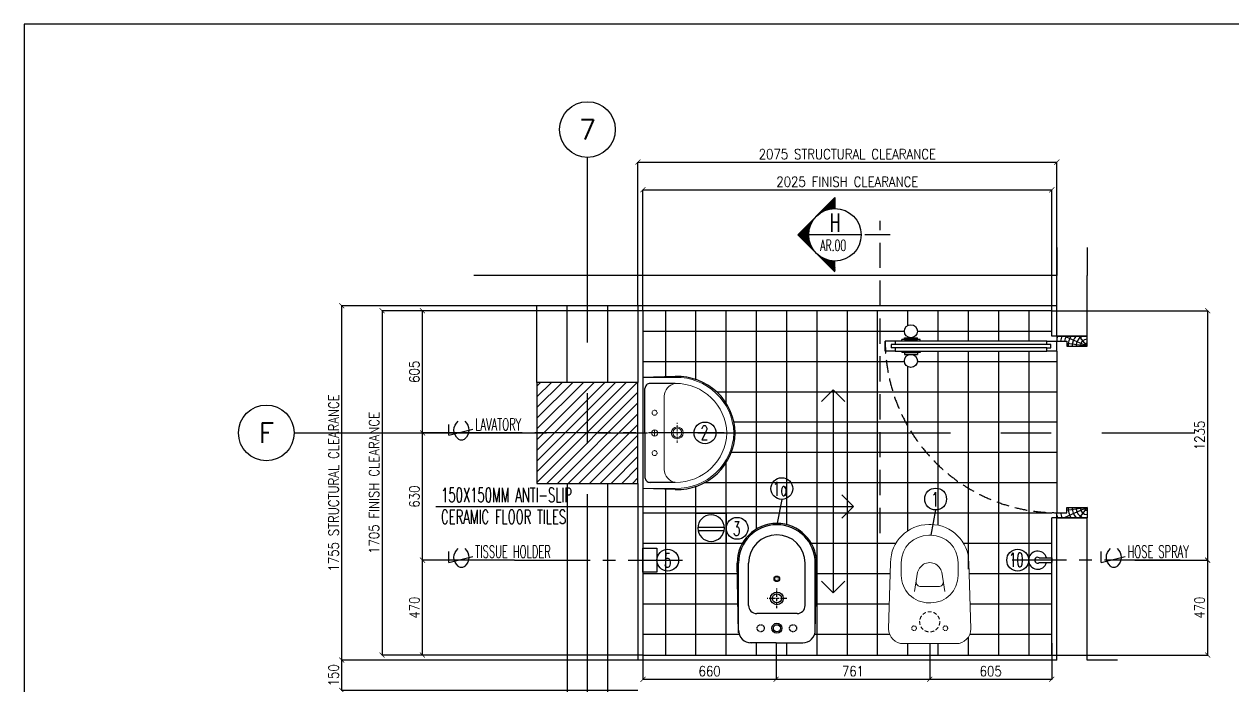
# Model space of a CAD drawing. Extents: x -233600 to -204723, y 166361 to 186286.
# Drawn here: x -233600 to -227618, y 183014 to 186286 of the extents above; entities that cross this region are included whole.
import ezdxf
from ezdxf.enums import TextEntityAlignment as Align

# ---------------------------------------------------------------- set-up
doc = ezdxf.new("R2010")
doc.units = 0
doc.header["$LTSCALE"] = 500
doc.header["$MEASUREMENT"] = 0
for name, pattern in [('CENTER2', [1.125, 0.75, -0.125, 0.125, -0.125]), ('CENTERX2', [4, 2.5, -0.5, 0.5, -0.5]), ('DASHED', [0.75, 0.5, -0.25]), ('HIDDEN', [0.375, 0.25, -0.125]), ('HIDDEN2', [0.1875, 0.125, -0.0625])]:
    doc.linetypes.add(name, pattern=pattern)
doc.layers.get('0').update_dxf_attribs({"linetype": 'CONTINUOUS'})
doc.layers.get('DEFPOINTS').update_dxf_attribs({"linetype": 'CONTINUOUS'})
for name, color, linetype in [('2', 2, 'CONTINUOUS'), ('ARCDIMR', 4, 'CONTINUOUS'), ('AX-CR', 2, 'CONTINUOUS'), ('AX-TXT', 2, 'CONTINUOUS'), ('AXES', 11, 'CENTERX2'), ('AXIS', 11, 'CENTER2'), ('COL', 5, 'CONTINUOUS'), ('DIM-NEW', 4, 'CONTINUOUS'), ('Dimout', 4, 'CONTINUOUS'), ('DOOR', 2, 'CONTINUOUS'), ('DW', 7, 'CONTINUOUS'), ('ELE', 3, 'CONTINUOUS'), ('ELEV-MARK', 6, 'CONTINUOUS'), ('FIX', 2, 'CONTINUOUS'), ('HAT', 8, 'CONTINUOUS'), ('JUMP', 2, 'CONTINUOUS'), ('Plaster', 7, 'CONTINUOUS'), ('TEXT1', 2, 'CONTINUOUS'), ('Tile', 5, 'CONTINUOUS'), ('TITLE', 1, 'CONTINUOUS'), ('TXT', 2, 'CONTINUOUS'), ('WALL', 6, 'CONTINUOUS'), ('WallPartition', 2, 'CONTINUOUS')]:
    doc.layers.add(name, color=color, linetype=linetype)
doc.styles.add('DIM', font='simplex.shx', dxfattribs={"width": 0.85})
doc.styles.add('ROMANS', font='romans.shx', dxfattribs={"width": 0.6})
doc.dimstyles.new('DIM1-25', dxfattribs={"dimscale": 25, "dimtxt": 2, "dimasz": 1, "dimexe": 0.03, "dimexo": 0.03, "dimgap": 0.6, "dimtad": 1, "dimdec": 0, "dimdsep": 46, "dimtxsty": 'DIM', "dimblk1": 'ARCHTICK', "dimblk2": 'ARCHTICK', "dimsah": 1, "dimcen": 0.09, "dimdle": 0.03, "dimclrd": 256, "dimclrt": 2, "dimadec": 0, "dimazin": 0, "dimtfac": 1, "dimtdec": 0, "dimtix": 1, "dimtmove": 1, "dimatfit": 3, "dimldrblk": 'ARCHTICK', "dimfxl": 0, "dimtvp": 2, "dimtolj": 1, "dimtzin": 0, "dimarcsym": 0})

# ---------------------------------------------------------------- blocks, each defined once
blk = doc.blocks.new('A0-BOX')
at = {"layer": 'TITLE'}
for p, q in [((0, 79.7), (0, 0)), ((113.3, 79.7), (0, 79.7))]:
    blk.add_line(p, q, dxfattribs=at)
blk = doc.blocks.new('_ARCHTICK')
at = {"color": 0, "linetype": 'ByBlock', "const_width": 0.15}
blk.add_lwpolyline([(-0.5, -0.5), (0.5, 0.5)], dxfattribs=at)
blk = doc.blocks.new('*D36')
at = {"layer": 'DEFPOINTS', "color": 0}
for p in [(-229875.5, 183222.4), (-229114.8, 183222.4), (-229114.8, 183041.9)]:
    blk.add_point(p, dxfattribs=at)
at = {"layer": 'Dimout', "color": 0, "lineweight": -2}
for p, q in [((-229875.5, 183221.6), (-229875.5, 183041.2)), ((-229114.8, 183221.6), (-229114.8, 183041.2))]:
    blk.add_line(p, q, dxfattribs=at)
at = {"layer": 'Dimout', "lineweight": -2}
blk.add_line((-229876.3, 183041.9), (-229114, 183041.9), dxfattribs=at)
at = {"layer": 'Dimout', "lineweight": -2, "xscale": 25, "yscale": 25, "zscale": 25, "rotation": 180}
blk.add_blockref('_ARCHTICK', (-229875.5, 183041.9), dxfattribs=at)
at = {"layer": 'Dimout', "lineweight": -2, "xscale": 25, "yscale": 25, "zscale": 25}
blk.add_blockref('_ARCHTICK', (-229114.8, 183041.9), dxfattribs=at)
at = {"layer": 'Dimout', "color": 2, "insert": (-229495.1, 183081.9), "char_height": 50, "attachment_point": 5, "style": 'DIM'}
blk.add_mtext('\\A1;761', dxfattribs=at)
blk = doc.blocks.new('*D31')
at = {"layer": 'DEFPOINTS', "color": 0}
for p in [(-228510.1, 185465.9), (-230535.1, 184867), (-228510.1, 184867)]:
    blk.add_point(p, dxfattribs=at)
at = {"layer": 'Dimout', "lineweight": -2}
blk.add_line((-230535.9, 185465.9), (-228509.4, 185465.9), dxfattribs=at)
at = {"layer": 'Dimout', "color": 0, "lineweight": -2}
for p, q in [((-230535.1, 184867.8), (-230535.1, 185466.6)), ((-228510.1, 184867.8), (-228510.1, 185466.6))]:
    blk.add_line(p, q, dxfattribs=at)
at = {"layer": 'Dimout', "lineweight": -2, "xscale": 25, "yscale": 25, "zscale": 25, "rotation": 180}
blk.add_blockref('_ARCHTICK', (-230535.1, 185465.9), dxfattribs=at)
at = {"layer": 'Dimout', "lineweight": -2, "xscale": 25, "yscale": 25, "zscale": 25}
blk.add_blockref('_ARCHTICK', (-228510.1, 185465.9), dxfattribs=at)
at = {"layer": 'Dimout', "color": 2, "insert": (-229522.6, 185505.9), "char_height": 50, "attachment_point": 5, "style": 'DIM'}
blk.add_mtext('\\A1;2025 FINISH CLEARANCE', dxfattribs=at)
blk = doc.blocks.new('*D30')
at = {"layer": 'DEFPOINTS', "color": 0}
for p in [(-228485.1, 185602.8), (-230560.1, 184892), (-228485.1, 184892)]:
    blk.add_point(p, dxfattribs=at)
at = {"layer": 'Dimout', "lineweight": -2}
blk.add_line((-230560.9, 185602.8), (-228484.4, 185602.8), dxfattribs=at)
at = {"layer": 'Dimout', "color": 0, "lineweight": -2}
for p, q in [((-230560.1, 184892.8), (-230560.1, 185603.6)), ((-228485.1, 184892.8), (-228485.1, 185603.6))]:
    blk.add_line(p, q, dxfattribs=at)
at = {"layer": 'Dimout', "lineweight": -2, "xscale": 25, "yscale": 25, "zscale": 25, "rotation": 180}
blk.add_blockref('_ARCHTICK', (-230560.1, 185602.8), dxfattribs=at)
at = {"layer": 'Dimout', "lineweight": -2, "xscale": 25, "yscale": 25, "zscale": 25}
blk.add_blockref('_ARCHTICK', (-228485.1, 185602.8), dxfattribs=at)
at = {"layer": 'Dimout', "color": 2, "insert": (-229522.6, 185642.8), "char_height": 50, "attachment_point": 5, "style": 'DIM'}
blk.add_mtext('\\A1;2075 STRUCTURAL CLEARANCE', dxfattribs=at)
blk = doc.blocks.new('*D47')
at = {"layer": 'DEFPOINTS', "color": 0}
for p in [(-231627.1, 184262), (-231222.5, 184262), (-231170.9, 183631.8)]:
    blk.add_point(p, dxfattribs=at)
at = {"layer": 'Dimout', "color": 0, "lineweight": -2}
for p, q in [((-231223.3, 184262), (-231627.8, 184262)), ((-231171.6, 183631.8), (-231627.8, 183631.8))]:
    blk.add_line(p, q, dxfattribs=at)
at = {"layer": 'Dimout', "lineweight": -2}
blk.add_line((-231627.1, 183631), (-231627.1, 184262.8), dxfattribs=at)
at = {"layer": 'Dimout', "lineweight": -2, "xscale": 25, "yscale": 25, "zscale": 25}
for p, rotation in [((-231627.1, 184262), 90), ((-231627.1, 183631.8), 270)]:
    blk.add_blockref('_ARCHTICK', p, dxfattribs=dict(at, rotation=rotation))
at = {"layer": 'Dimout', "color": 2, "insert": (-231667.1, 183946.9), "char_height": 50, "attachment_point": 5, "rotation": 90, "style": 'DIM'}
blk.add_mtext('\\A1;630', dxfattribs=at)
blk = doc.blocks.new('*D29')
at = {"layer": 'DEFPOINTS', "color": 0}
for p in [(-230535.1, 184867), (-231827, 183162), (-230535.1, 183162)]:
    blk.add_point(p, dxfattribs=at)
at = {"layer": 'Dimout', "color": 0, "lineweight": -2}
for p, q in [((-230535.9, 184867), (-231827.8, 184867)), ((-230535.9, 183162), (-231827.8, 183162))]:
    blk.add_line(p, q, dxfattribs=at)
at = {"layer": 'Dimout', "lineweight": -2}
blk.add_line((-231827, 184867.8), (-231827, 183161.3), dxfattribs=at)
at = {"layer": 'Dimout', "lineweight": -2, "xscale": 25, "yscale": 25, "zscale": 25}
for p, rotation in [((-231827, 184867), 90), ((-231827, 183162), 270)]:
    blk.add_blockref('_ARCHTICK', p, dxfattribs=dict(at, rotation=rotation))
at = {"layer": 'Dimout', "color": 2, "insert": (-231867, 184014.5), "char_height": 50, "attachment_point": 5, "rotation": 90, "style": 'DIM'}
blk.add_mtext('\\A1;1705 FINISH CLEARANCE', dxfattribs=at)
blk = doc.blocks.new('*D27')
at = {"layer": 'DEFPOINTS', "color": 0}
for p in [(-232027.2, 184892), (-230560.1, 184892), (-230560.1, 183137)]:
    blk.add_point(p, dxfattribs=at)
at = {"layer": 'Dimout', "color": 0, "lineweight": -2}
for p, q in [((-230560.9, 184892), (-232028, 184892)), ((-230560.9, 183137), (-232028, 183137))]:
    blk.add_line(p, q, dxfattribs=at)
at = {"layer": 'Dimout', "lineweight": -2}
blk.add_line((-232027.2, 183136.3), (-232027.2, 184892.8), dxfattribs=at)
at = {"layer": 'Dimout', "lineweight": -2, "xscale": 25, "yscale": 25, "zscale": 25}
for p, rotation in [((-232027.2, 184892), 90), ((-232027.2, 183137), 270)]:
    blk.add_blockref('_ARCHTICK', p, dxfattribs=dict(at, rotation=rotation))
at = {"layer": 'Dimout', "color": 2, "insert": (-232067.2, 184014.5), "char_height": 50, "attachment_point": 5, "rotation": 90, "style": 'DIM'}
blk.add_mtext('\\A1;1755 STRUCTURAL CLEARANCE', dxfattribs=at)
blk = doc.blocks.new('LAV1')
at = {"layer": 'FIX', "linetype": 'DASHED', "lineweight": 20, "ltscale": 0.05}
for p, q in [((-0.5, 170), (-0.5, 270)), ((-0.5, 170), (-0.5, 270)), ((49.5, 220), (-50.5, 220))]:
    blk.add_line(p, q, dxfattribs=at)
at = {"layer": 'FIX', "linetype": 'ByBlock', "ltscale": 0.3}
for p, q in [((-280, 210), (-275, 50)), ((-245, 210), (-245, 85)), ((245, 210), (245, 85)), ((280, 210), (275, 50)), ((0, 60), (-220.2, 60)), ((0, 60), (220.2, 60))]:
    blk.add_line(p, q, dxfattribs=at)
at = {"layer": 'FIX', "linetype": 'Continuous', "lineweight": 20}
for p, q in [((-275, 210), (-275, 50)), ((275, 210), (275, 50)), ((0, 155), (-181.4, 155)), ((0, 155), (181.4, 155)), ((0, 50), (-275, 50)), ((0, 50), (-252.5, 50)), ((0, 50), (252.5, 50)), ((0, 50), (275, 50))]:
    blk.add_line(p, q, dxfattribs=at)
at = {"layer": 'FIX', "lineweight": 20}
for p, q in [((0, 92), (0, 123)), ((15.6, 107.5), (-15.5, 107.5))]:
    blk.add_line(p, q, dxfattribs=at)
for centre, radius in [((-0.5, 220), 29.5), ((-0.5, 220), 22.5), ((0, 107.5), 15.5)]:
    blk.add_circle(centre, radius, dxfattribs=at)
at = {"layer": 'FIX', "linetype": 'HIDDEN', "lineweight": 20, "ltscale": 0.05}
for centre in [(-100, 107.5), (100, 107.5)]:
    blk.add_circle(centre, 12.4, dxfattribs=at)
at = {"layer": 'FIX', "linetype": 'ByBlock', "ltscale": 0.3}
for centre, radius, start, end in [((6.9, 220), 287, 91.37765, 182.00641), ((-6.9, 220), 287, 357.99359, 88.62235), ((-220.1, 84.9), 24.9, 179.70214, 269.94861), ((220.1, 84.9), 24.9, 270.05139, 0.29786)]:
    blk.add_arc(centre, radius, start, end, dxfattribs=at)
at = {"layer": 'FIX', "linetype": 'Continuous', "lineweight": 20}
for centre, radius, start, end in [((8.4, 216.7), 283.4, 91.6988, 181.35097), ((-8.4, 216.7), 283.4, 358.64903, 88.3012), ((7.6, 212.5), 252.7, 91.73281, 180.48842), ((-7.6, 212.5), 252.7, 359.51158, 88.26719), ((-179.2, 221.8), 66.9, 190.20056, 268.07863), ((179.2, 221.8), 66.9, 271.92137, 349.79944)]:
    blk.add_arc(centre, radius, start, end, dxfattribs=at)
blk = doc.blocks.new('COL50')
at = {"layer": 'COL'}
blk.add_lwpolyline([(-250, 250), (-250, -250), (250, -250), (250, 250)], close=True, dxfattribs=at)
blk = doc.blocks.new('*X24')
at = {"color": 0}
for p, q in [((49339.2, 132654.1), (49834.9, 133149.7)), ((49339.2, 132707.1), (49781.8, 133149.7)), ((49339.2, 132760.1), (49728.8, 133149.7)), ((49339.2, 132813.2), (49675.8, 133149.7)), ((49339.2, 132866.2), (49622.7, 133149.7)), ((49339.2, 132919.2), (49569.7, 133149.7)), ((49339.2, 132972.3), (49516.7, 133149.7)), ((49339.2, 133025.3), (49463.6, 133149.7)), ((49339.2, 133078.3), (49410.6, 133149.7)), ((49339.2, 133131.4), (49357.6, 133149.7)), ((49387.9, 132649.7), (49839.2, 133101)), ((49440.9, 132649.7), (49839.2, 133048)), ((49494, 132649.7), (49839.2, 132995)), ((49547, 132649.7), (49839.2, 132941.9)), ((49600, 132649.7), (49839.2, 132888.9)), ((49653.1, 132649.7), (49839.2, 132835.9)), ((49706.1, 132649.7), (49839.2, 132782.8)), ((49759.1, 132649.7), (49839.2, 132729.8)), ((49812.2, 132649.7), (49839.2, 132676.8))]:
    blk.add_line(p, q, dxfattribs=at)
blk = doc.blocks.new('SCNTR', base_point=(3632.66, 549.66))
for q in [(3633.89, 554.57), (3636.1, 543.44)]:
    blk.add_line((3631.12, 543.44), q)
for centre, radius, start, end in [((3630.8, 549.38), 1.99, 133.3084, 182.4789), ((3633.47, 547.5), 5.23, 39.4883, 140.5117), ((3630.8, 549.21), 1.99, 177.5211, 226.6916), ((3633.47, 551.09), 5.23, 219.4883, 320.5117)]:
    blk.add_arc(centre, radius, start, end)
blk = doc.blocks.new('*D44')
at = {"layer": 'DEFPOINTS', "color": 0}
for p in [(-231627.1, 183631.8), (-231170.9, 183631.8), (-230535.1, 183162)]:
    blk.add_point(p, dxfattribs=at)
at = {"layer": 'Dimout', "color": 0, "lineweight": -2}
for p, q in [((-231171.6, 183631.8), (-231627.8, 183631.8)), ((-230535.9, 183162), (-231627.8, 183162))]:
    blk.add_line(p, q, dxfattribs=at)
at = {"layer": 'Dimout', "lineweight": -2}
blk.add_line((-231627.1, 183161.3), (-231627.1, 183632.5), dxfattribs=at)
at = {"layer": 'Dimout', "lineweight": -2, "xscale": 25, "yscale": 25, "zscale": 25}
for p, rotation in [((-231627.1, 183631.8), 90), ((-231627.1, 183162), 270)]:
    blk.add_blockref('_ARCHTICK', p, dxfattribs=dict(at, rotation=rotation))
at = {"layer": 'Dimout', "color": 2, "insert": (-231667.1, 183396.9), "char_height": 50, "attachment_point": 5, "rotation": 90, "style": 'DIM'}
blk.add_mtext('\\A1;470', dxfattribs=at)
blk = doc.blocks.new('*D35')
at = {"layer": 'DEFPOINTS', "color": 0}
for p in [(-230535.1, 183222.4), (-229875.5, 183222.4), (-229875.5, 183041.9)]:
    blk.add_point(p, dxfattribs=at)
at = {"layer": 'Dimout', "color": 0, "lineweight": -2}
for p, q in [((-230535.1, 183221.6), (-230535.1, 183041.2)), ((-229875.5, 183221.6), (-229875.5, 183041.2))]:
    blk.add_line(p, q, dxfattribs=at)
at = {"layer": 'Dimout', "lineweight": -2}
blk.add_line((-230535.9, 183041.9), (-229874.8, 183041.9), dxfattribs=at)
at = {"layer": 'Dimout', "lineweight": -2, "xscale": 25, "yscale": 25, "zscale": 25, "rotation": 180}
blk.add_blockref('_ARCHTICK', (-230535.1, 183041.9), dxfattribs=at)
at = {"layer": 'Dimout', "lineweight": -2, "xscale": 25, "yscale": 25, "zscale": 25}
blk.add_blockref('_ARCHTICK', (-229875.5, 183041.9), dxfattribs=at)
at = {"layer": 'Dimout', "color": 2, "insert": (-230205.3, 183081.9), "char_height": 50, "attachment_point": 5, "style": 'DIM'}
blk.add_mtext('\\A1;660', dxfattribs=at)
blk = doc.blocks.new('BIDET1')
at = {"layer": 'FIX'}
for p, q in [((-88, 190), (-427.7, 190)), ((-210, 140), (-420, 140)), ((-25, -2.7), (-25, 128.1)), ((-170, 100), (-170, -100)), ((-616.7, 2.1), (-616.7, -2.7)), ((-352, 1.5), (-352, 1.5)), ((-350.1, 5.3), (-350.1, 5.3)), ((-348.2, 1.5), (-348.2, 1.5)), ((-346.3, 5.3), (-346.3, 5.3)), ((-344.4, 9.1), (-344.4, 9.1)), ((-344.4, 1.5), (-344.4, 1.5)), ((-342.4, 5.3), (-342.4, 5.3)), ((-340.5, 9.1), (-340.5, 9.1)), ((-340.5, 1.5), (-340.5, 1.5)), ((-338.6, 5.3), (-338.6, 5.3)), ((-336.7, 1.5), (-336.7, 1.5)), ((-334.8, 5.3), (-334.8, 5.3)), ((-332.9, 1.5), (-332.9, 1.5)), ((-616.7, -7.6), (-616.7, -2.7)), ((-350.1, -2.3), (-350.1, -2.3)), ((-348.2, -6.2), (-348.2, -6.2)), ((-346.3, -2.3), (-346.3, -2.3)), ((-346.3, -10), (-346.3, -10)), ((-344.4, -6.2), (-344.4, -6.2)), ((-342.4, -2.3), (-342.4, -2.3)), ((-342.4, -10), (-342.4, -10)), ((-340.5, -6.2), (-340.5, -6.2)), ((-338.6, -2.3), (-338.6, -2.3)), ((-338.6, -10), (-338.6, -10)), ((-336.7, -6.2), (-336.7, -6.2)), ((-334.8, -2.3), (-334.8, -2.3)), ((-332.9, -6.2), (-332.9, -6.2)), ((-331, -2.3), (-331, -2.3)), ((-25, -2.7), (-25, -133.6)), ((-210, -140), (-420, -140)), ((-88, -190), (-427.7, -190))]:
    blk.add_line(p, q, dxfattribs=at)
at = {"layer": 'FIX', "linetype": 'ByBlock', "ltscale": 0.3}
for p, q in [((-75, 190), (-420, 196.7)), ((-75, -190), (-420, -196.7))]:
    blk.add_line(p, q, dxfattribs=at)
at = {"layer": 'FIX', "linetype": 'DASHED', "ltscale": 0.05}
for p, q in [((-196.1, 0), (-293.9, 0)), ((-245, 48.9), (-245, -48.9))]:
    blk.add_line(p, q, dxfattribs=at)
at = {"layer": 'FIX', "linetype": 'HIDDEN', "ltscale": 0.05}
for centre in [(-97.5, 80), (-97.5, -80)]:
    blk.add_circle(centre, 17.5, dxfattribs=at)
at = {"layer": 'FIX'}
for centre, radius in [((-342, 0), 13.8), ((-342, 0), 11), ((-245, 0), 31.7), ((-245, 0), 22.5), ((-97.5, 0), 24.5), ((-97.5, 0), 17.5)]:
    blk.add_circle(centre, radius, dxfattribs=at)
at = {"layer": 'FIX', "linetype": 'ByBlock', "ltscale": 0.3}
blk.add_arc((-420, 0), 196.7, 90, 270, dxfattribs=at)
at = {"layer": 'FIX'}
for centre, radius, start, end in [((-420, 0), 190, 90, 270), ((-87.1, 127.9), 62.1, 0.14634, 90.8397), ((-420, 0), 140, 90, 270), ((-210, 100), 40, 0, 90), ((-210, -100), 40, 270, 0), ((-87.1, -127.9), 62.1, 269.1603, 359.85366)]:
    blk.add_arc(centre, radius, start, end, dxfattribs=at)
blk = doc.blocks.new('*D26')
at = {"layer": 'DEFPOINTS', "color": 0}
for p in [(-232027.2, 183137), (-230560.1, 183137), (-230560.1, 182987)]:
    blk.add_point(p, dxfattribs=at)
at = {"layer": 'Dimout', "color": 0, "lineweight": -2}
for p, q in [((-230560.9, 183137), (-232028, 183137)), ((-230560.9, 182987), (-232028, 182987))]:
    blk.add_line(p, q, dxfattribs=at)
at = {"layer": 'Dimout', "lineweight": -2}
blk.add_line((-232027.2, 182986.3), (-232027.2, 183137.8), dxfattribs=at)
at = {"layer": 'Dimout', "lineweight": -2, "xscale": 25, "yscale": 25, "zscale": 25}
for p, rotation in [((-232027.2, 183137), 90), ((-232027.2, 182987), 270)]:
    blk.add_blockref('_ARCHTICK', p, dxfattribs=dict(at, rotation=rotation))
at = {"layer": 'Dimout', "color": 2, "insert": (-232067.2, 183062), "char_height": 50, "attachment_point": 5, "rotation": 90, "style": 'DIM'}
blk.add_mtext('\\A1;150', dxfattribs=at)
blk = doc.blocks.new('A$C67076F16')
at = {"layer": 'DIM-NEW'}
for p, q in [((0.0127, 0.0913), (0.1876, 0.0913)), ((0.0138, 0.1136), (0.1863, 0.1136))]:
    blk.add_line(p, q, dxfattribs=at)
at = {"layer": 'DW'}
blk.add_lwpolyline([(0, 0.2), (0, 0), (0.2, 0), (0.2, 0.2)], close=True, dxfattribs=at)
at = {"layer": 'FIX', "color": 2}
blk.add_circle((0.1, 0.0983), 0.0876, dxfattribs=at)
blk = doc.blocks.new('*X7')
at = {"color": 0}
for p, q in [((14608, 7877), (14819, 8088)), ((14625, 7890), (14821, 8086)), ((14637, 7899), (14823, 8084)), ((14647, 7905), (14825, 8082)), ((14656, 7910), (14826, 8081)), ((14664, 7915), (14828, 8079)), ((14671, 7919), (14830, 8077)), ((14678, 7922), (14832, 8075)), ((14685, 7925), (14833, 8073)), ((14691, 7928), (14835, 8072)), ((14697, 7930), (14837, 8070)), ((14703, 7933), (14839, 8068)), ((14709, 7935), (14841, 8066)), ((14714, 7937), (14842, 8065)), ((14719, 7938), (14844, 8063)), ((14725, 7940), (14846, 8061)), ((14730, 7941), (14848, 8059)), ((14734, 7943), (14849, 8058)), ((14739, 7944), (14851, 8056)), ((14744, 7945), (14853, 8054)), ((14749, 7946), (14855, 8052)), ((14753, 7947), (14856, 8051)), ((14757, 7948), (14858, 8049)), ((14762, 7949), (14860, 8047)), ((14766, 7950), (14862, 8045)), ((14770, 7950), (14863, 8043)), ((14774, 7951), (14865, 8042)), ((14778, 7951), (14867, 8040)), ((14782, 7952), (14869, 8038)), ((14786, 7952), (14871, 8036)), ((14790, 7953), (14872, 8035)), ((14794, 7953), (14874, 8033)), ((14798, 7953), (14876, 8031)), ((14802, 7953), (14878, 8029)), ((14805, 7954), (14879, 8028)), ((14809, 7954), (14881, 8026)), ((14813, 7954), (14883, 8024)), ((14816, 7954), (14885, 8022)), ((14820, 7954), (14886, 8020)), ((14823, 7954), (14888, 8019)), ((14827, 7954), (14890, 8017)), ((14830, 7954), (14892, 8015)), ((14834, 7953), (14894, 8013)), ((14837, 7953), (14895, 8012)), ((14840, 7953), (14897, 8010)), ((14844, 7953), (14899, 8008)), ((14847, 7953), (14901, 8006)), ((14850, 7952), (14902, 8005)), ((14853, 7952), (14904, 8003)), ((14856, 7952), (14906, 8001)), ((14860, 7951), (14908, 7999)), ((14863, 7951), (14909, 7997)), ((14866, 7950), (14911, 7996)), ((14869, 7950), (14913, 7994)), ((14872, 7949), (14915, 7992)), ((14875, 7949), (14917, 7990)), ((14878, 7948), (14918, 7989)), ((14881, 7948), (14920, 7987)), ((14884, 7947), (14922, 7985)), ((14887, 7947), (14924, 7983)), ((14890, 7946), (14925, 7982)), ((14893, 7945), (14927, 7980)), ((14895, 7945), (14929, 7978)), ((14898, 7944), (14931, 7976)), ((14901, 7943), (14932, 7974)), ((14904, 7942), (14934, 7973)), ((14907, 7942), (14936, 7971)), ((14909, 7941), (14938, 7969)), ((14912, 7940), (14939, 7967)), ((14915, 7939), (14941, 7966)), ((14917, 7938), (14943, 7964)), ((14920, 7937), (14945, 7962)), ((14923, 7937), (14947, 7960)), ((14925, 7936), (14948, 7959)), ((14928, 7935), (14950, 7957)), ((14931, 7934), (14952, 7955)), ((14933, 7933), (14954, 7953)), ((14936, 7932), (14955, 7952)), ((14938, 7931), (14957, 7950)), ((14941, 7930), (14959, 7948)), ((14943, 7929), (14961, 7946)), ((14946, 7928), (14962, 7944)), ((14948, 7927), (14964, 7943)), ((14951, 7926), (14966, 7941)), ((14953, 7925), (14968, 7939)), ((14956, 7923), (14970, 7937)), ((14958, 7922), (14971, 7936)), ((14960, 7921), (14973, 7934)), ((14963, 7920), (14975, 7932)), ((14965, 7919), (14977, 7930)), ((14967, 7918), (14978, 7929)), ((14970, 7916), (14980, 7927)), ((14360, 7629), (14571, 7839)), ((14364, 7629), (14557, 7822)), ((14368, 7629), (14549, 7810)), ((14371, 7629), (14542, 7800)), ((14375, 7629), (14537, 7791)), ((14378, 7629), (14533, 7783)), ((14972, 7915), (14982, 7925)), ((14974, 7914), (14984, 7923)), ((14977, 7913), (14985, 7921)), ((14979, 7911), (14987, 7920)), ((14981, 7910), (14989, 7918)), ((14983, 7909), (14991, 7916)), ((14986, 7908), (14993, 7914)), ((14988, 7906), (14994, 7913)), ((14990, 7905), (14996, 7911)), ((14992, 7903), (14998, 7909)), ((14994, 7902), (15000, 7907)), ((14997, 7901), (15001, 7906)), ((14999, 7899), (15003, 7904)), ((15001, 7898), (15005, 7902)), ((15003, 7896), (15007, 7900)), ((15005, 7895), (15008, 7898)), ((15007, 7894), (15010, 7897)), ((15009, 7892), (15012, 7895)), ((15011, 7891), (15014, 7893)), ((15013, 7889), (15016, 7891)), ((15015, 7888), (15017, 7890)), ((15017, 7886), (15019, 7888)), ((15019, 7884), (15021, 7886)), ((15021, 7883), (15023, 7884)), ((15023, 7881), (15024, 7883)), ((15025, 7880), (15026, 7881)), ((15027, 7878), (15028, 7879)), ((15029, 7877), (15030, 7877)), ((15031, 7875), (15031, 7875)), ((15033, 7873), (15033, 7874)), ((15035, 7872), (15035, 7872)), ((15036, 7870), (15037, 7870)), ((15038, 7868), (15038, 7868)), ((15040, 7867), (15040, 7867)), ((15042, 7865), (15042, 7865)), ((15044, 7863), (15044, 7863)), ((15046, 7861), (15046, 7861)), ((15047, 7860), (15047, 7860)), ((15051, 7856), (15051, 7856)), ((15053, 7854), (15053, 7854)), ((15054, 7852), (15054, 7853)), ((15056, 7851), (15056, 7851)), ((15058, 7849), (15058, 7849)), ((15059, 7847), (15060, 7847)), ((15061, 7845), (15061, 7845)), ((15063, 7843), (15063, 7844)), ((15064, 7841), (15065, 7842)), ((15066, 7839), (15067, 7840)), ((15068, 7837), (15069, 7838)), ((15069, 7836), (15070, 7837)), ((15071, 7834), (15072, 7835)), ((15072, 7832), (15074, 7833)), ((15074, 7830), (15076, 7831)), ((15076, 7828), (15077, 7830)), ((15077, 7826), (15079, 7828)), ((15079, 7824), (15081, 7826)), ((15080, 7822), (15083, 7824)), ((15082, 7820), (15084, 7822)), ((15083, 7818), (15086, 7821)), ((15085, 7815), (15088, 7819)), ((15086, 7813), (15090, 7817)), ((15087, 7811), (15092, 7815)), ((15089, 7809), (15093, 7814)), ((15090, 7807), (15095, 7812)), ((15092, 7805), (15097, 7810)), ((15093, 7803), (15099, 7808)), ((15094, 7801), (15100, 7807)), ((15096, 7798), (15102, 7805)), ((15097, 7796), (15104, 7803)), ((15098, 7794), (15106, 7801)), ((15100, 7792), (15107, 7799)), ((15101, 7790), (15109, 7798)), ((15102, 7787), (15111, 7796)), ((15104, 7785), (15113, 7794)), ((15105, 7783), (15115, 7792)), ((15106, 7780), (15116, 7791)), ((15107, 7778), (15118, 7789)), ((15108, 7776), (15120, 7787)), ((15110, 7773), (15122, 7785)), ((15111, 7771), (15123, 7784)), ((15112, 7769), (15125, 7782)), ((15113, 7766), (15127, 7780)), ((15114, 7764), (15129, 7778)), ((15115, 7761), (15130, 7777)), ((14382, 7629), (14529, 7776)), ((14385, 7629), (14525, 7769)), ((14389, 7629), (14522, 7762)), ((14392, 7629), (14519, 7756)), ((14396, 7629), (14517, 7750)), ((14399, 7629), (14515, 7744)), ((14403, 7629), (14513, 7739)), ((14406, 7629), (14511, 7733)), ((14410, 7629), (14509, 7728)), ((14413, 7629), (14507, 7723)), ((14417, 7629), (14506, 7718)), ((14421, 7629), (14505, 7713)), ((14424, 7629), (14503, 7708)), ((14428, 7629), (14502, 7703)), ((14431, 7629), (14501, 7699)), ((14435, 7629), (14500, 7694)), ((14438, 7629), (14499, 7690)), ((14442, 7629), (14499, 7686)), ((14445, 7629), (14498, 7681)), ((14449, 7629), (14497, 7677)), ((14452, 7629), (14497, 7673)), ((14456, 7629), (14496, 7669)), ((14459, 7629), (14496, 7665)), ((14463, 7629), (14495, 7661)), ((14466, 7629), (14495, 7657)), ((14470, 7629), (14494, 7653)), ((14474, 7629), (14494, 7649)), ((14477, 7629), (14494, 7646)), ((14481, 7629), (14494, 7642)), ((14484, 7629), (14494, 7638)), ((14488, 7629), (14494, 7635)), ((14491, 7629), (14494, 7631)), ((15116, 7759), (15132, 7775)), ((15117, 7756), (15134, 7773)), ((15118, 7754), (15136, 7771)), ((15119, 7751), (15137, 7769)), ((15121, 7749), (15139, 7768)), ((15122, 7746), (15141, 7766)), ((15122, 7744), (15143, 7764)), ((15123, 7741), (15145, 7762)), ((15124, 7739), (15146, 7761)), ((15125, 7736), (15148, 7759)), ((15126, 7733), (15150, 7757)), ((15127, 7731), (15152, 7755)), ((15128, 7728), (15153, 7754)), ((15129, 7725), (15155, 7752)), ((15130, 7723), (15157, 7750)), ((15130, 7720), (15159, 7748)), ((15131, 7717), (15160, 7746)), ((15132, 7714), (15162, 7745)), ((15133, 7712), (15164, 7743)), ((15133, 7709), (15166, 7741)), ((15134, 7706), (15168, 7739)), ((15135, 7703), (15169, 7738)), ((15136, 7700), (15171, 7736)), ((15136, 7697), (15173, 7734)), ((15137, 7695), (15175, 7732)), ((15137, 7692), (15176, 7731)), ((15138, 7689), (15178, 7729)), ((15139, 7686), (15180, 7727)), ((15139, 7683), (15182, 7725)), ((15140, 7680), (15183, 7723)), ((15140, 7676), (15185, 7722)), ((15140, 7673), (15187, 7720)), ((15141, 7670), (15189, 7718)), ((15141, 7667), (15191, 7716)), ((15142, 7664), (15192, 7715)), ((15142, 7661), (15194, 7713)), ((15142, 7658), (15196, 7711)), ((15143, 7654), (15198, 7709)), ((15143, 7651), (15199, 7708)), ((15143, 7648), (15201, 7706)), ((15143, 7644), (15203, 7704)), ((15143, 7641), (15205, 7702)), ((15143, 7637), (15206, 7700)), ((15143, 7634), (15208, 7699)), ((15144, 7631), (15210, 7697)), ((15145, 7629), (15212, 7695)), ((15149, 7629), (15214, 7693)), ((15152, 7629), (15215, 7692)), ((15156, 7629), (15217, 7690)), ((15159, 7629), (15219, 7688)), ((15163, 7629), (15221, 7686)), ((15167, 7629), (15222, 7685)), ((15170, 7629), (15224, 7683)), ((15174, 7629), (15226, 7681)), ((15177, 7629), (15228, 7679)), ((15181, 7629), (15229, 7678)), ((15184, 7629), (15231, 7676)), ((15188, 7629), (15233, 7674)), ((15191, 7629), (15235, 7672)), ((15195, 7629), (15236, 7670)), ((15198, 7629), (15238, 7669)), ((15202, 7629), (15240, 7667)), ((15205, 7629), (15242, 7665)), ((15209, 7629), (15244, 7663)), ((15212, 7629), (15245, 7662)), ((15216, 7629), (15247, 7660)), ((15220, 7629), (15249, 7658)), ((15223, 7629), (15251, 7656)), ((15227, 7629), (15252, 7655)), ((15230, 7629), (15254, 7653)), ((15234, 7629), (15256, 7651)), ((15237, 7629), (15258, 7649)), ((15241, 7629), (15259, 7647)), ((15244, 7629), (15261, 7646)), ((15248, 7629), (15263, 7644)), ((15251, 7629), (15265, 7642)), ((15255, 7629), (15267, 7640)), ((15258, 7629), (15268, 7639)), ((15262, 7629), (15270, 7637)), ((15266, 7629), (15272, 7635)), ((15269, 7629), (15274, 7633)), ((15273, 7629), (15275, 7632)), ((15276, 7629), (15277, 7630))]:
    blk.add_line(p, q, dxfattribs=at)
blk = doc.blocks.new('*D45')
at = {"layer": 'DEFPOINTS', "color": 0}
for p in [(-231627.1, 184867), (-231060.1, 184867), (-231197.5, 184262)]:
    blk.add_point(p, dxfattribs=at)
at = {"layer": 'Dimout', "color": 0, "lineweight": -2}
for p, q in [((-231060.9, 184867), (-231627.8, 184867)), ((-231198.3, 184262), (-231627.8, 184262))]:
    blk.add_line(p, q, dxfattribs=at)
at = {"layer": 'Dimout', "lineweight": -2}
blk.add_line((-231627.1, 184261.3), (-231627.1, 184867.8), dxfattribs=at)
at = {"layer": 'Dimout', "lineweight": -2, "xscale": 25, "yscale": 25, "zscale": 25}
for p, rotation in [((-231627.1, 184867), 90), ((-231627.1, 184262), 270)]:
    blk.add_blockref('_ARCHTICK', p, dxfattribs=dict(at, rotation=rotation))
at = {"layer": 'Dimout', "color": 2, "insert": (-231667.1, 184564.5), "char_height": 50, "attachment_point": 5, "rotation": 90, "style": 'DIM'}
blk.add_mtext('\\A1;605', dxfattribs=at)
blk = doc.blocks.new('AXU')
at = {"layer": 'AX-CR'}
blk.add_circle((0, 350), 350, dxfattribs=at)
at = {"layer": 'AX-TXT', "style": 'ROMANS'}
blk.add_attdef('AX', text='', height=250, dxfattribs=at).set_placement((0, 350), align=Align.MIDDLE)
blk = doc.blocks.new('*D39')
at = {"layer": 'DEFPOINTS', "color": 0}
for p in [(-228510.1, 184867), (-227738, 184867), (-228099.1, 183631.8)]:
    blk.add_point(p, dxfattribs=at)
at = {"layer": 'Dimout', "color": 0, "lineweight": -2}
for p, q in [((-228509.4, 184867), (-227737.2, 184867)), ((-228098.3, 183631.8), (-227737.2, 183631.8))]:
    blk.add_line(p, q, dxfattribs=at)
at = {"layer": 'Dimout', "lineweight": -2}
blk.add_line((-227738, 183631), (-227738, 184867.8), dxfattribs=at)
at = {"layer": 'Dimout', "lineweight": -2, "xscale": 25, "yscale": 25, "zscale": 25}
for p, rotation in [((-227738, 184867), 90), ((-227738, 183631.8), 270)]:
    blk.add_blockref('_ARCHTICK', p, dxfattribs=dict(at, rotation=rotation))
at = {"layer": 'Dimout', "color": 2, "insert": (-227778, 184249.4), "char_height": 50, "attachment_point": 5, "rotation": 90, "style": 'DIM'}
blk.add_mtext('\\A1;1235', dxfattribs=at)
blk = doc.blocks.new('DOOR90')
at = {"layer": 'DOOR', "color": 0, "linetype": 'ByBlock'}
for p, q in [((-150, 0), (-150, -25)), ((-150, 0), (0, 0)), ((0, -50), (0, 0)), ((-1000, -25), (-1000, -75)), ((-1000, -75), (-1000, -25)), ((-950, -25), (-1000, -25)), ((-970, -42), (-970, -58)), ((-950, -42), (-970, -42)), ((-950, -58), (-970, -58)), ((-950, -25), (-950, -42)), ((-950, -58), (-950, -75)), ((-917.6, -25), (-917.6, -17.8)), ((-827.6, -17.8), (-917.6, -17.8)), ((-905, -17.8), (-905, -8.8)), ((-905, -8.8), (-840.2, -8.8)), ((-905, -17.8), (-840.2, -17.8)), ((-840.2, -17.8), (-840.2, -8.8)), ((-827.6, -25), (-827.6, -17.8)), ((-200, -42), (-200, -25)), ((-200, -25), (-150, -25)), ((-180, -42), (-200, -42)), ((-200, -75), (-200, -58)), ((-200, -58), (-180, -58)), ((-180, -58), (-180, -42)), ((-150, -75), (-150, -25)), ((-150, -25), (-100, -25)), ((-100, -25), (-100, -50)), ((-100, -50), (0, -50)), ((-950, -75), (-1000, -75)), ((-917.6, -75), (-917.6, -82.2)), ((-827.6, -82.2), (-917.6, -82.2)), ((-905, -82.2), (-905, -91.2)), ((-905, -82.2), (-840.2, -82.2)), ((-905, -91.2), (-840.2, -91.2)), ((-840.2, -82.2), (-840.2, -91.2)), ((-827.6, -75), (-827.6, -82.2)), ((-150, -75), (-200, -75)), ((-150, -900), (-150, -875)), ((-150, -875), (-100, -875)), ((-100, -850), (0, -850)), ((-100, -875), (-100, -850)), ((0, -850), (0, -900)), ((0, -900), (-150, -900)), ((-150, -900), (0, -900))]:
    blk.add_line(p, q, dxfattribs=at)
at = {"layer": 'DOOR', "color": 9, "linetype": 'ByBlock'}
for p, q in [((0, -50), (-113.7, 0)), ((0, -50), (-40.1, 0)), ((0, -50), (-100, -36.6)), ((0, -850), (-113.7, -900)), ((0, -850), (-100, -863.4)), ((0, -850), (-40.1, -900))]:
    blk.add_line(p, q, dxfattribs=at)
at = {"layer": 'DOOR', "linetype": 'ByBlock'}
for p, q in [((-200, -25), (-950, -25)), ((-200, -42), (-950, -42)), ((-200, -58), (-950, -58)), ((-950, -75), (-200, -75))]:
    blk.add_line(p, q, dxfattribs=at)
at = {"layer": 'DOOR', "color": 0, "linetype": 'ByBlock'}
for centre in [(-872.6, 23.5), (-872.6, -123.5)]:
    blk.add_circle(centre, 32.4, dxfattribs=at)
at = {"layer": 'DOOR', "color": 9, "linetype": 'ByBlock'}
for centre, radius, start, end in [((0, -50), 154.4, 161.10529, 166.28577), ((0, -50), 134.4, 158.15985, 169.28002), ((0, -50), 94.4, 148.01819, 180), ((0, -50), 74.4, 137.77643, 180), ((0, -50), 114.4, 154.08384, 167.37743), ((0, -50), 54.4, 113.20738, 180), ((0, -50), 34.4, 90, 180), ((0, -50), 14.4, 90, 180), ((0, -850), 154.4, 193.71423, 198.89471), ((0, -850), 134.4, 190.71998, 201.84015), ((0, -850), 94.4, 180, 211.98181), ((0, -850), 74.4, 180, 222.22357), ((0, -850), 54.4, 180, 246.79262), ((0, -850), 34.4, 180, 270), ((0, -850), 14.4, 180, 270)]:
    blk.add_arc(centre, radius, start, end, dxfattribs=at)
at = {"layer": 'DOOR', "linetype": 'HIDDEN', "ltscale": 0.5}
blk.add_arc((-150, -25), 850, 180, 270, dxfattribs=at)
blk = doc.blocks.new('*D38')
at = {"layer": 'DEFPOINTS', "color": 0}
for p in [(-228099.1, 183631.8), (-227738, 183631.8), (-228510.1, 183162)]:
    blk.add_point(p, dxfattribs=at)
at = {"layer": 'Dimout', "color": 0, "lineweight": -2}
for p, q in [((-228098.3, 183631.8), (-227737.2, 183631.8)), ((-228509.4, 183162), (-227737.2, 183162))]:
    blk.add_line(p, q, dxfattribs=at)
at = {"layer": 'Dimout', "lineweight": -2}
blk.add_line((-227738, 183161.3), (-227738, 183632.5), dxfattribs=at)
at = {"layer": 'Dimout', "lineweight": -2, "xscale": 25, "yscale": 25, "zscale": 25}
for p, rotation in [((-227738, 183631.8), 90), ((-227738, 183162), 270)]:
    blk.add_blockref('_ARCHTICK', p, dxfattribs=dict(at, rotation=rotation))
at = {"layer": 'Dimout', "color": 2, "insert": (-227778, 183396.9), "char_height": 50, "attachment_point": 5, "rotation": 90, "style": 'DIM'}
blk.add_mtext('\\A1;470', dxfattribs=at)
blk = doc.blocks.new('A$C785E76E1')
at = {"layer": 'JUMP'}
for p, q in [((0.033, 0.0529), (0.033, 0.1149)), ((0.057, 0.0529), (0.057, 0.1149))]:
    blk.add_line(p, q, dxfattribs=at)
for radius, start, end in [(0.045, 105.47818, 74.52182), (0.0144, 146.44269, 33.55731)]:
    blk.add_arc((0.045, 0.045), radius, start, end, dxfattribs=at)
blk = doc.blocks.new('*D37')
at = {"layer": 'DEFPOINTS', "color": 0}
for p in [(-229114.8, 183222.4), (-228510.1, 183222.4), (-228510.1, 183041.9)]:
    blk.add_point(p, dxfattribs=at)
at = {"layer": 'Dimout', "color": 0, "lineweight": -2}
for p, q in [((-229114.8, 183221.6), (-229114.8, 183041.2)), ((-228510.1, 183221.6), (-228510.1, 183041.2))]:
    blk.add_line(p, q, dxfattribs=at)
at = {"layer": 'Dimout', "lineweight": -2}
blk.add_line((-229115.5, 183041.9), (-228509.4, 183041.9), dxfattribs=at)
at = {"layer": 'Dimout', "lineweight": -2, "xscale": 25, "yscale": 25, "zscale": 25, "rotation": 180}
blk.add_blockref('_ARCHTICK', (-229114.8, 183041.9), dxfattribs=at)
at = {"layer": 'Dimout', "lineweight": -2, "xscale": 25, "yscale": 25, "zscale": 25}
blk.add_blockref('_ARCHTICK', (-228510.1, 183041.9), dxfattribs=at)
at = {"layer": 'Dimout', "color": 2, "insert": (-228812.5, 183081.9), "char_height": 50, "attachment_point": 5, "style": 'DIM'}
blk.add_mtext('\\A1;605', dxfattribs=at)
blk = doc.blocks.new('WC1')
at = {"layer": 'FIX', "lineweight": 20}
for p, q in [((-210, 203.8), (-538, 193.8)), ((-475, 140.8), (-538, 140.8)), ((-394.8, 75.7), (-490.4, 60.1)), ((-727, 4.8), (-727, -4.8)), ((-674, 4.8), (-674, -4.8)), ((-533.7, 24.2), (-539.5, 0)), ((-539.5, 0), (-533.7, -24.2)), ((-339, 4.8), (-339, -4.8)), ((-490.4, -60.1), (-394.8, -75.7)), ((-538, -140.8), (-475, -140.8)), ((-538, -193.8), (-210, -203.8))]:
    blk.add_line(p, q, dxfattribs=at)
at = {"layer": 'FIX', "linetype": 'Continuous', "lineweight": 20}
blk.add_line((-420.1, -47.3), (-420.4, 44.6), dxfattribs=at)
at = {"layer": 'FIX', "lineweight": 20}
blk.add_lwpolyline([(-213.2, -203.8), (-210, -203.8, 0.414214), (-137, -130.8), (-137, 0), (-137, 130.8, 0.414214), (-210, 203.8)], format="xyb", dxfattribs=at)
at = {"layer": 'FIX', "linetype": 'HIDDEN', "lineweight": 20, "ltscale": 0.05}
for centre in [(-213.2, 77.5), (-213.2, -77.5)]:
    blk.add_circle(centre, 11.6, dxfattribs=at)
at = {"layer": 'FIX', "linetype": 'HIDDEN2', "lineweight": 20, "ltscale": 0.3}
blk.add_circle((-245, 0), 49.8, dxfattribs=at)
at = {"layer": 'FIX', "lineweight": 20}
for centre, radius, start, end in [((-538, 4.8), 189, 90, 180), ((-538, 4.8), 136, 90, 180), ((-475, 4.8), 136, 360, 90), ((-464.4, -17.6), 82, 108.49595, 128.92417), ((-473, -6.9), 68.2, 128.92417, 152.84682), ((-538, -4.8), 189, 180, 270), ((-538, -4.8), 136, 180, 270), ((-473, 6.9), 68.2, 207.15318, 231.07583), ((-464.4, 17.6), 82, 231.07583, 251.50405), ((-475, -4.8), 136, 270, 0)]:
    blk.add_arc(centre, radius, start, end, dxfattribs=at)
at = {"layer": 'FIX', "linetype": 'Continuous', "lineweight": 20}
for centre, start, end in [((-442.7, 45.5), 357.66621, 91.61215), ((-442.4, -45.6), 268.38785, 2.33379)]:
    blk.add_arc(centre, 22.3, start, end, dxfattribs=at)

msp = doc.modelspace()

# ---------------------------------------------------------------- linework, layer by layer
for p, q in [((-228485.1, 184742), (-228510.1, 184742)), ((-228485.1, 183842), (-228510.1, 183842))]:
    msp.add_line(p, q)
at = {"layer": '2'}
msp.add_lwpolyline([(-230535.1, 183691.8), (-230466.2, 183691.8), (-230466.2, 183571.8), (-230535.1, 183571.8)], close=True, dxfattribs=at)
at = {"layer": 'AXES'}
for p, q in [((-230810.1, 178709.1), (-230810.1, 185626.4)), ((-232262.6, 184262), (-227801, 184262))]:
    msp.add_line(p, q, dxfattribs=at)
at = {"layer": 'AXIS'}
for p, q in [((-230132.8, 184262), (-231502.7, 184262)), ((-231170.9, 183631.8), (-230338.7, 183631.8)), ((-227874.4, 183631.8), (-228706.6, 183631.8))]:
    msp.add_line(p, q, dxfattribs=at)
at = {"layer": 'ELE'}
for p, q in [((-229592.8, 184476.1), (-229592.8, 183470.2)), ((-231561.4, 183897.7), (-229492.7, 183897.7))]:
    msp.add_line(p, q, dxfattribs=at)
at = {"layer": 'ELEV-MARK', "color": 6}
for p, q in [((-229584.3, 185427.1), (-229768.1, 185243.2)), ((-229584.3, 185427.1), (-229584.3, 185373.2)), ((-229584.3, 185059.4), (-229768.1, 185243.2)), ((-229454.3, 185243.2), (-229714.3, 185243.2))]:
    msp.add_line(p, q, dxfattribs=at)
at = {"layer": 'ELEV-MARK', "color": 6, "linetype": 'HIDDEN'}
for p, q in [((-229359.7, 183766.4), (-229359.7, 185311.7)), ((-229310.9, 185243.2), (-229454.3, 185243.2))]:
    msp.add_line(p, q, dxfattribs=at)
at = {"layer": 'ELEV-MARK', "color": 6}
msp.add_circle((-229584.3, 185243.2), 130, dxfattribs=at)
at = {"layer": 'FIX'}
msp.add_line((-228510.1, 183643.8), (-228510.1, 183619.8), dxfattribs=at)
at = {"layer": 'FIX', "color": 2}
for centre in [(-230227.8, 184262), (-229847.4, 183986.4), (-229085.5, 183934.6), (-230068.7, 183789.5), (-230412.3, 183631.8), (-228679, 183631.8)]:
    msp.add_circle(centre, 54, dxfattribs=at)
at = {"layer": 'Plaster'}
msp.add_lwpolyline([(-228510.1, 184742), (-228510.1, 184867), (-230535.1, 184867), (-230535.1, 183162), (-228510.1, 183162), (-228510.1, 183842)], dxfattribs=at)
at = {"layer": 'TEXT1'}
for p, q in [((-229847.4, 183932.5), (-229871.8, 183807.4)), ((-229085.5, 183880.6), (-229109.9, 183755.5))]:
    msp.add_line(p, q, dxfattribs=at)
at = {"layer": 'Tile'}
for p, q in [((-230422.6, 184536.4), (-230422.6, 184867)), ((-230272.6, 184526.9), (-230272.6, 184867)), ((-230122.6, 184408.8), (-230122.6, 184867)), ((-229972.6, 183787.4), (-229972.6, 184867)), ((-229822.6, 183807.3), (-229822.6, 184867)), ((-229672.6, 183162), (-229672.6, 184867)), ((-229522.6, 183162), (-229522.6, 184867)), ((-229522.6, 183162), (-229522.6, 184867)), ((-229372.6, 183162), (-229372.6, 184867)), ((-229222.6, 184794.4), (-229222.6, 184867)), ((-229072.6, 184717), (-229072.6, 184867)), ((-228922.6, 184717), (-228922.6, 184867)), ((-228772.6, 184717), (-228772.6, 184867)), ((-228622.6, 184717), (-228622.6, 184867)), ((-229240.2, 184764.5), (-230535.1, 184764.5)), ((-228510.1, 184764.5), (-229175.4, 184764.5)), ((-229072.6, 183805), (-229072.6, 184667)), ((-228922.6, 183587.7), (-228922.6, 184667)), ((-228772.6, 183162), (-228772.6, 184667)), ((-228622.6, 183162), (-228622.6, 184667)), ((-228485.1, 184667), (-228485.1, 183867)), ((-229239.9, 184614.5), (-230535.1, 184614.5)), ((-228485.1, 184614.5), (-229175.6, 184614.5)), ((-229222.6, 183777.3), (-229222.6, 184589.7)), ((-228485.1, 184464.5), (-230168.7, 184464.5)), ((-228485.1, 184314.5), (-230084.3, 184314.5)), ((-228485.1, 184164.5), (-230097.7, 184164.5)), ((-230122.6, 183162), (-230122.6, 184115.2)), ((-228485.1, 184014.5), (-230232.1, 184014.5)), ((-230422.6, 183162), (-230422.6, 183983.5)), ((-230272.6, 183162), (-230272.6, 183997.1)), ((-228510.1, 183864.5), (-230535.1, 183864.5)), ((-230044.7, 183714.5), (-230535.1, 183714.5)), ((-229282, 183714.5), (-229702.8, 183714.5)), ((-228510.1, 183714.5), (-228945.6, 183714.5)), ((-230069.4, 183564.5), (-230535.1, 183564.5)), ((-229309.3, 183564.5), (-229678.1, 183564.5)), ((-228510.1, 183564.5), (-228918.3, 183564.5)), ((-230066.5, 183414.5), (-230535.1, 183414.5)), ((-229313.8, 183414.5), (-229681, 183414.5)), ((-228510.1, 183414.5), (-228913.7, 183414.5)), ((-230060.5, 183264.5), (-230535.1, 183264.5)), ((-229972.6, 183162), (-229972.6, 183222.4)), ((-229822.6, 183162), (-229822.6, 183222.4)), ((-229312.4, 183264.5), (-229687, 183264.5)), ((-228922.6, 183162), (-228922.6, 183250.4)), ((-228510.1, 183264.5), (-228915.1, 183264.5)), ((-229222.6, 183162), (-229222.6, 183218.5)), ((-229072.6, 183162), (-229072.6, 183218.5))]:
    msp.add_line(p, q, dxfattribs=at)
at = {"layer": 'WALL'}
for p, q in [((-228485.1, 185180.5), (-228485.1, 185042)), ((-228335.1, 185180.5), (-228335.1, 185042)), ((-228485.1, 185042), (-231373, 185042)), ((-228335.1, 184742), (-228335.1, 185042)), ((-231060.1, 184892), (-231373, 184892)), ((-231060.1, 184512), (-231060.1, 184892)), ((-230710.1, 184892), (-230910.1, 184892)), ((-230910.1, 184512), (-230910.1, 184892)), ((-230710.1, 184892), (-230710.1, 184512)), ((-228485.1, 184892), (-230560.1, 184892)), ((-230560.1, 184892), (-230560.1, 184512)), ((-228485.1, 184742), (-228485.1, 184892)), ((-228335.1, 184742), (-228485.1, 184742)), ((-230910.1, 184012), (-230910.1, 179537)), ((-230710.1, 184012), (-230710.1, 179537)), ((-230560.1, 184012), (-230560.1, 183137)), ((-228335.1, 183842), (-228485.1, 183842)), ((-228485.1, 183137), (-228485.1, 183842)), ((-228335.1, 183137), (-228335.1, 183842)), ((-228485.1, 183137), (-230560.1, 183137)), ((-228185.1, 183137), (-228335.1, 183137))]:
    msp.add_line(p, q, dxfattribs=at)
at = {"layer": 'WALL', "linetype": 'ByBlock', "ltscale": 0.3}
msp.add_lwpolyline([(-230560.1, 184512), (-231060.1, 184512), (-231060.1, 184012), (-230560.1, 184012)], close=True, dxfattribs=at)
at = {"layer": 'WallPartition', "color": 6}
for points in [[(-229534.8, 184418.2), (-229592.8, 184476.1), (-229650.8, 184418.2)], [(-229550.7, 183955.7), (-229492.7, 183897.7), (-229550.7, 183839.7)], [(-229534.8, 183528.2), (-229592.8, 183470.2), (-229650.8, 183528.2)]]:
    msp.add_lwpolyline(points, dxfattribs=at)

# ---------------------------------------------------------------- block references
at = {"xscale": 250, "yscale": 250, "zscale": 250}
msp.add_blockref('A0-BOX', (-233600.1, 166361.3), dxfattribs=at)
at = {"layer": 'ARCDIMR', "xscale": -10.75199999992037, "yscale": 10.75199999992037, "zscale": 10.752, "rotation": 270}
for p in [(-231430.2, 184267.5), (-231430.2, 183637.2), (-228199.1, 183637.2)]:
    msp.add_blockref('SCNTR', p, dxfattribs=at)
at = {"layer": 'AXES'}
ref = msp.add_blockref('AXU', (-230810.1, 185626.4), dxfattribs=dict(at, xscale=0.3942857142857143, yscale=0.3942857142857143, zscale=0.3942857142857143))
ref.add_attrib('AX', '7', dxfattribs={"layer": 'AX-TXT', "color": 6, "height": 98.6, "style": 'ROMANS'}).set_placement((-230810.1, 185764.4), align=Align.MIDDLE)
ref = msp.add_blockref('AXU', (-232400.6, 184124), dxfattribs=dict(at, xscale=0.3942857142857143, yscale=0.3942857142857143, zscale=0.3942857142857143))
ref.add_attrib('AX', 'F', dxfattribs={"layer": 'AX-TXT', "color": 6, "height": 98.6, "style": 'ROMANS'}).set_placement((-232400.6, 184262), align=Align.MIDDLE)
at = {"layer": 'COL'}
msp.add_blockref('COL50', (-230810.1, 184262), dxfattribs=at)
at = {"layer": 'Dimout'}
for name, p, xscale, yscale, zscale, rotation in [('A$C67076F16', (-230272.7, 183864.5), -750, 750, 750, 180), ('A$C785E76E1', (-228625, 183676.8), 1000, 1000, 1000, 270)]:
    msp.add_blockref(name, p, dxfattribs=dict(at, xscale=xscale, yscale=yscale, zscale=zscale, rotation=rotation))
at = {"layer": 'DOOR', "color": 0, "linetype": 'ByBlock'}
msp.add_blockref('DOOR90', (-228335.1, 184742), dxfattribs=at)
at = {"layer": 'ELEV-MARK', "color": 11, "xscale": -0.4000000000232831, "yscale": 0.4000000000232831, "zscale": 0.4, "rotation": 90}
msp.add_blockref('*X7', (-226532.8, 191170.7), dxfattribs=at)
at = {"layer": 'FIX', "rotation": 270}
for name, p in [('LAV1', (-230585.1, 184262)), ('BIDET1', (-229871.8, 183197.4)), ('WC1', (-229114.8, 183081.5))]:
    msp.add_blockref(name, p, dxfattribs=at)
at = {"layer": 'HAT'}
msp.add_blockref('*X24', (-280399.4, 51362.3), dxfattribs=at)

# ---------------------------------------------------------------- texts
at = {"layer": 'ELEV-MARK', "color": 6, "style": 'ROMANS', "width": 0.6}
msp.add_attdef('H', text='1', height=90, dxfattribs=at).set_placement((-229583.3, 185303), align=Align.MIDDLE)
at = {"layer": 'ELEV-MARK', "color": 2, "style": 'ROMANS', "width": 0.6}
msp.add_attdef('AR.00', text='S-00', height=56, dxfattribs=at).set_placement((-229592.5, 185191), align=Align.MIDDLE)
at = {"layer": 'TXT', "style": 'ROMANS', "width": 0.6}
for s, height, p in [('LAVATORY', 60, (-231366.2, 184274.2)), ('2', 70, (-230248.3, 184228.6)), ('1a', 70, (-229891, 183949.9)), ('150X150MM ANTI-SLIP', 70, (-231534.8, 183919.7)), ('1', 70, (-229106.1, 183898.1)), ('CERAMIC FLOOR TILES', 70, (-231534.8, 183811.6)), ('3', 70, (-230089.3, 183753)), ('TISSUE HOLDER', 60, (-231366.2, 183644)), ('HOSE SPRAY', 60, (-228135.1, 183644)), ('5', 70, (-230430.9, 183595.3)), ('10', 70, (-228722, 183598.3))]:
    msp.add_text(s, height=height, dxfattribs=at).set_placement(p)

# ---------------------------------------------------------------- dimensions: what is measured, and where the dimension line sits
at = {"layer": 'Dimout'}
for base, p1, p2, text, picture, middle in [((-228485.1, 185602.8), (-230560.1, 184892), (-228485.1, 184892), '<> STRUCTURAL CLEARANCE', '*D30', (-229522.6, 185642.8)), ((-228510.1, 185465.9), (-230535.1, 184867), (-228510.1, 184867), '<> FINISH CLEARANCE', '*D31', (-229522.6, 185505.9))]:
    dim = msp.add_linear_dim(base=base, p1=p1, p2=p2, text=text, dimstyle='DIM1-25', dxfattribs=at)
    dim.commit()
    dim.dimension.update_dxf_attribs({"geometry": picture, "text_midpoint": middle})
for base, p1, p2, angle, text, picture, middle in [((-232027.2, 184892), (-230560.1, 183137), (-230560.1, 184892), 90, '<> STRUCTURAL CLEARANCE', '*D27', (-232067.2, 184014.5)), ((-231827, 183162), (-230535.1, 184867), (-230535.1, 183162), 270, '<> FINISH CLEARANCE', '*D29', (-231867, 184014.5))]:
    dim = msp.add_linear_dim(base=base, p1=p1, p2=p2, angle=angle, text=text, dimstyle='DIM1-25', dxfattribs=at)
    dim.commit()
    dim.dimension.update_dxf_attribs({"geometry": picture, "text_midpoint": middle})
for base, p1, p2, picture, middle in [((-231627.1, 184867), (-231197.5, 184262), (-231060.1, 184867), '*D45', (-231667.1, 184564.5)), ((-227738, 184867), (-228099.1, 183631.8), (-228510.1, 184867), '*D39', (-227778, 184249.4)), ((-231627.1, 184262), (-231170.9, 183631.8), (-231222.5, 184262), '*D47', (-231667.1, 183946.9)), ((-231627.1, 183631.8), (-230535.1, 183162), (-231170.9, 183631.8), '*D44', (-231667.1, 183396.9)), ((-227738, 183631.8), (-228510.1, 183162), (-228099.1, 183631.8), '*D38', (-227778, 183396.9)), ((-232027.2, 183137), (-230560.1, 182987), (-230560.1, 183137), '*D26', (-232067.2, 183062))]:
    dim = msp.add_linear_dim(base=base, p1=p1, p2=p2, angle=90, dimstyle='DIM1-25', dxfattribs=at)
    dim.commit()
    dim.dimension.update_dxf_attribs({"geometry": picture, "text_midpoint": middle})
for base, p1, p2, picture, middle in [((-229875.5, 183041.9), (-230535.1, 183222.4), (-229875.5, 183222.4), '*D35', (-230205.3, 183081.9)), ((-229114.8, 183041.9), (-229875.5, 183222.4), (-229114.8, 183222.4), '*D36', (-229495.1, 183081.9)), ((-228510.1, 183041.9), (-229114.8, 183222.4), (-228510.1, 183222.4), '*D37', (-228812.5, 183081.9))]:
    dim = msp.add_linear_dim(base=base, p1=p1, p2=p2, dimstyle='DIM1-25', dxfattribs=at)
    dim.commit()
    dim.dimension.update_dxf_attribs({"geometry": picture, "text_midpoint": middle})

doc.saveas('drawing.dxf')
